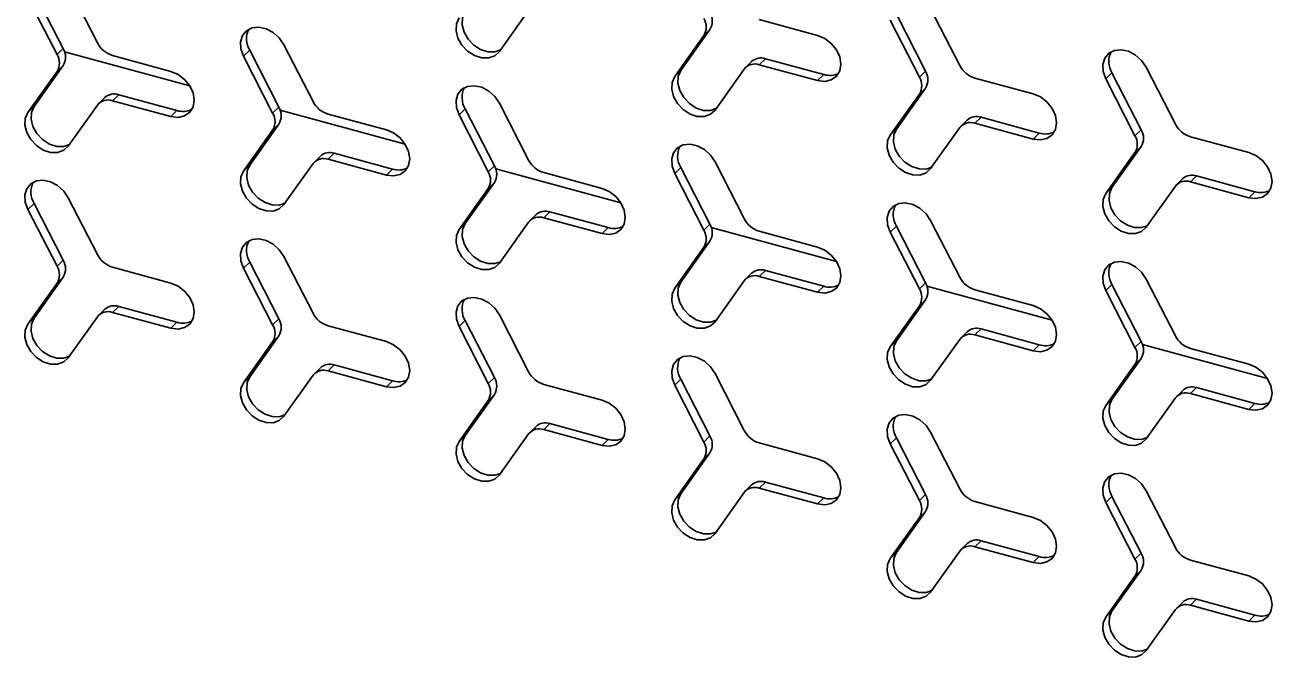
# Model space of a CAD drawing. Header units: millimetres. Extents: x 0 to 594, y 0 to 420.
# Drawn here: x 524.87 to 537.49, y 130.01 to 136.41 of the extents above; entities that cross this region are included whole.
import ezdxf

# ---------------------------------------------------------------- set-up
doc = ezdxf.new("R2010")
doc.units = ezdxf.units.MM

msp = doc.modelspace()

# ---------------------------------------------------------------- linework, layer by layer
at = {"color": 7, "linetype": 'Continuous', "lineweight": 35}
for p, q in [((525.313719, 136.804452), (525.608525, 136.229445)), ((524.905224, 136.686895), (525.20003, 136.111887)), ((525.262256, 136.172621), (524.96745, 136.747629)), ((529.676848, 136.143205), (529.971654, 136.557968)), ((534.039978, 136.57576), (534.334784, 136.000753)), ((532.896017, 136.306062), (532.306405, 136.466306)), ((533.631482, 136.458203), (533.926289, 135.883195)), ((533.988515, 135.943929), (533.693709, 136.518937)), ((531.449918, 135.8899), (531.744724, 136.304664)), ((531.80695, 136.365399), (531.512144, 135.950635)), ((531.80695, 136.365399), (531.744724, 136.304664)), ((525.262256, 136.172621), (525.20003, 136.111887)), ((527.495284, 136.21155), (527.79009, 135.636542)), ((526.541919, 135.796102), (525.275897, 136.14018)), ((526.351323, 135.941851), (525.761711, 136.102095)), ((527.149014, 136.154727), (527.086788, 136.093992)), ((527.086788, 136.093992), (527.381594, 135.518984)), ((527.44382, 135.579719), (527.149014, 136.154727)), ((532.368631, 136.069884), (532.306405, 136.00915)), ((532.368631, 136.069884), (532.958243, 135.909641)), ((524.905224, 135.52569), (525.20003, 135.940453)), ((525.262256, 136.001188), (524.96745, 135.586424)), ((525.262256, 136.001188), (525.20003, 135.940453)), ((531.512144, 135.950635), (531.449918, 135.8899)), ((531.858413, 135.550302), (532.153219, 135.965066)), ((532.228935, 136.041577), (532.166709, 135.980843)), ((532.896017, 135.848906), (532.306405, 136.00915)), ((533.988515, 135.943929), (533.926289, 135.883195)), ((535.875273, 135.926035), (535.813047, 135.8653)), ((536.170079, 135.351027), (535.875273, 135.926035)), ((536.221542, 135.982858), (536.516348, 135.40785)), ((532.958243, 135.909641), (532.896017, 135.848906)), ((535.077582, 135.713159), (534.487969, 135.873403)), ((535.813047, 135.8653), (536.107853, 135.290292)), ((525.684241, 135.677367), (525.622015, 135.616632)), ((525.823937, 135.705674), (525.761711, 135.644939)), ((525.823937, 135.705674), (526.413549, 135.54543)), ((533.631482, 135.296998), (533.926289, 135.711761)), ((533.988515, 135.772496), (533.693709, 135.357732)), ((533.988515, 135.772496), (533.926289, 135.711761)), ((524.96745, 135.586424), (524.905224, 135.52569)), ((525.313719, 135.186091), (525.608525, 135.600855)), ((526.351323, 135.484695), (525.761711, 135.644939)), ((526.413549, 135.54543), (526.351323, 135.484695)), ((527.44382, 135.579719), (527.381594, 135.518984)), ((528.723484, 135.203199), (527.457461, 135.547277)), ((529.330579, 135.561824), (529.268353, 135.501089)), ((529.625385, 134.986816), (529.330579, 135.561824)), ((529.676848, 135.618647), (529.971654, 135.043639)), ((528.532887, 135.348949), (527.943275, 135.509193)), ((529.268353, 135.501089), (529.563159, 134.926082)), ((534.4105, 135.448675), (534.348274, 135.38794)), ((534.550196, 135.476982), (534.487969, 135.416247)), ((535.077582, 135.256003), (534.487969, 135.416247)), ((534.550196, 135.476982), (535.139808, 135.316738)), ((527.086788, 134.932787), (527.381594, 135.347551)), ((527.44382, 135.408285), (527.149014, 134.993522)), ((527.44382, 135.408285), (527.381594, 135.347551)), ((533.693709, 135.357732), (533.631482, 135.296998)), ((534.039978, 134.957399), (534.334784, 135.372163)), ((535.139808, 135.316738), (535.077582, 135.256003)), ((536.170079, 135.351027), (536.107853, 135.290292)), ((536.170079, 135.179593), (535.875273, 134.76483)), ((536.170079, 135.179593), (536.107853, 135.118859)), ((537.259146, 135.120257), (536.669534, 135.280501)), ((527.865806, 135.084464), (527.80358, 135.02373)), ((528.005501, 135.112771), (527.943275, 135.052037)), ((528.532887, 134.891793), (527.943275, 135.052037)), ((528.005501, 135.112771), (528.595114, 134.952527)), ((535.813047, 134.704095), (536.107853, 135.118859)), ((527.149014, 134.993522), (527.086788, 134.932787)), ((527.495284, 134.593189), (527.79009, 135.007953)), ((528.595114, 134.952527), (528.532887, 134.891793)), ((529.625385, 134.986816), (529.563159, 134.926082)), ((530.905049, 134.610297), (529.639026, 134.954375)), ((530.714452, 134.756046), (530.12484, 134.91629)), ((531.512144, 134.968921), (531.449918, 134.908187)), ((531.80695, 134.393914), (531.512144, 134.968921)), ((531.858413, 135.025745), (532.153219, 134.450737)), ((529.625385, 134.815383), (529.330579, 134.400619)), ((529.625385, 134.815383), (529.563159, 134.754648)), ((531.449918, 134.908187), (531.744724, 134.333179)), ((536.592065, 134.855772), (536.529839, 134.795038)), ((536.73176, 134.884079), (536.669534, 134.823345)), ((537.259146, 134.663101), (536.669534, 134.823345)), ((536.73176, 134.884079), (537.321372, 134.723835)), ((525.313719, 134.661534), (525.608525, 134.086526)), ((529.268353, 134.339884), (529.563159, 134.754648)), ((535.875273, 134.76483), (535.813047, 134.704095)), ((536.221542, 134.364497), (536.516348, 134.779261)), ((537.321372, 134.723835), (537.259146, 134.663101)), ((524.96745, 134.604711), (524.905224, 134.543976)), ((524.905224, 134.543976), (525.20003, 133.968969)), ((525.262256, 134.029703), (524.96745, 134.604711)), ((529.676848, 134.000286), (529.971654, 134.41505)), ((530.04737, 134.491562), (529.985144, 134.430827)), ((530.187066, 134.519869), (530.12484, 134.459134)), ((530.714452, 134.29889), (530.12484, 134.459134)), ((530.187066, 134.519869), (530.776678, 134.359625)), ((534.039978, 134.432842), (534.334784, 133.857834)), ((529.330579, 134.400619), (529.268353, 134.339884)), ((530.776678, 134.359625), (530.714452, 134.29889)), ((531.80695, 134.393914), (531.744724, 134.333179)), ((533.086614, 134.017394), (531.820591, 134.361472)), ((532.896017, 134.163144), (532.306405, 134.323388)), ((533.693709, 134.376019), (533.631482, 134.315284)), ((533.631482, 134.315284), (533.926289, 133.740277)), ((533.988515, 133.801011), (533.693709, 134.376019)), ((531.449918, 133.746982), (531.744724, 134.161746)), ((531.80695, 134.22248), (531.512144, 133.807716)), ((531.80695, 134.22248), (531.744724, 134.161746)), ((525.262256, 134.029703), (525.20003, 133.968969)), ((527.495284, 134.068631), (527.79009, 133.493624)), ((526.351323, 133.798933), (525.761711, 133.959177)), ((527.149014, 134.011808), (527.086788, 133.951074)), ((527.086788, 133.951074), (527.381594, 133.376066)), ((527.44382, 133.436801), (527.149014, 134.011808)), ((532.368631, 133.926966), (532.306405, 133.866232)), ((532.368631, 133.926966), (532.958243, 133.766722)), ((524.905224, 133.382771), (525.20003, 133.797535)), ((525.262256, 133.85827), (524.96745, 133.443506)), ((525.262256, 133.85827), (525.20003, 133.797535)), ((531.512144, 133.807716), (531.449918, 133.746982)), ((531.858413, 133.407384), (532.153219, 133.822148)), ((532.228935, 133.898659), (532.166709, 133.837925)), ((532.896017, 133.705988), (532.306405, 133.866232)), ((533.988515, 133.801011), (533.926289, 133.740277)), ((535.875273, 133.783116), (535.813047, 133.722382)), ((536.170079, 133.208109), (535.875273, 133.783116)), ((536.221542, 133.83994), (536.516348, 133.264932)), ((532.958243, 133.766722), (532.896017, 133.705988)), ((535.268178, 133.424492), (534.002155, 133.76857)), ((535.077582, 133.570241), (534.487969, 133.730485)), ((535.813047, 133.722382), (536.107853, 133.147374)), ((525.684241, 133.534448), (525.622015, 133.473714)), ((525.823937, 133.562756), (525.761711, 133.502021)), ((525.823937, 133.562756), (526.413549, 133.402512)), ((533.631482, 133.154079), (533.926289, 133.568843)), ((533.988515, 133.629578), (533.693709, 133.214814)), ((533.988515, 133.629578), (533.926289, 133.568843)), ((524.96745, 133.443506), (524.905224, 133.382771)), ((525.313719, 133.043173), (525.608525, 133.457937)), ((526.351323, 133.341777), (525.761711, 133.502021)), ((526.413549, 133.402512), (526.351323, 133.341777)), ((527.44382, 133.436801), (527.381594, 133.376066)), ((529.330579, 133.418906), (529.268353, 133.358171)), ((529.625385, 132.843898), (529.330579, 133.418906)), ((529.676848, 133.475729), (529.971654, 132.900721)), ((528.532887, 133.20603), (527.943275, 133.366274)), ((529.268353, 133.358171), (529.563159, 132.783164)), ((534.4105, 133.305757), (534.348274, 133.245022)), ((534.550196, 133.334064), (534.487969, 133.273329)), ((535.077582, 133.113085), (534.487969, 133.273329)), ((534.550196, 133.334064), (535.139808, 133.17382)), ((527.086788, 132.789869), (527.381594, 133.204633)), ((527.44382, 133.265367), (527.149014, 132.850603)), ((527.44382, 133.265367), (527.381594, 133.204633)), ((533.693709, 133.214814), (533.631482, 133.154079)), ((534.039978, 132.814481), (534.334784, 133.229245)), ((535.139808, 133.17382), (535.077582, 133.113085)), ((536.170079, 133.208109), (536.107853, 133.147374)), ((537.449743, 132.831589), (536.18372, 133.175667)), ((536.170079, 133.036675), (535.875273, 132.621911)), ((536.170079, 133.036675), (536.107853, 132.975941)), ((537.259146, 132.977339), (536.669534, 133.137583)), ((527.865806, 132.941546), (527.80358, 132.880811)), ((528.005501, 132.969853), (527.943275, 132.909119)), ((528.532887, 132.748875), (527.943275, 132.909119)), ((528.005501, 132.969853), (528.595114, 132.809609)), ((535.813047, 132.561177), (536.107853, 132.975941)), ((527.149014, 132.850603), (527.086788, 132.789869)), ((527.495284, 132.450271), (527.79009, 132.865034)), ((528.595114, 132.809609), (528.532887, 132.748875)), ((529.625385, 132.843898), (529.563159, 132.783164)), ((530.714452, 132.613128), (530.12484, 132.773372)), ((531.512144, 132.826003), (531.449918, 132.765269)), ((531.449918, 132.765269), (531.744724, 132.190261)), ((531.80695, 132.250996), (531.512144, 132.826003)), ((531.858413, 132.882826), (532.153219, 132.307819)), ((529.625385, 132.672465), (529.330579, 132.257701)), ((529.625385, 132.672465), (529.563159, 132.61173)), ((536.592065, 132.712854), (536.529839, 132.652119)), ((536.73176, 132.741161), (536.669534, 132.680427)), ((537.259146, 132.520183), (536.669534, 132.680427)), ((536.73176, 132.741161), (537.321372, 132.580917)), ((529.268353, 132.196966), (529.563159, 132.61173)), ((535.875273, 132.621911), (535.813047, 132.561177)), ((536.221542, 132.221579), (536.516348, 132.636342)), ((537.321372, 132.580917), (537.259146, 132.520183)), ((529.676848, 131.857368), (529.971654, 132.272132)), ((530.04737, 132.348643), (529.985144, 132.287909)), ((530.187066, 132.376951), (530.12484, 132.316216)), ((530.714452, 132.155972), (530.12484, 132.316216)), ((530.187066, 132.376951), (530.776678, 132.216707)), ((534.039978, 132.289924), (534.334784, 131.714916)), ((529.330579, 132.257701), (529.268353, 132.196966)), ((530.776678, 132.216707), (530.714452, 132.155972)), ((531.80695, 132.250996), (531.744724, 132.190261)), ((532.896017, 132.020225), (532.306405, 132.180469)), ((533.693709, 132.233101), (533.631482, 132.172366)), ((533.631482, 132.172366), (533.926289, 131.597358)), ((533.988515, 131.658093), (533.693709, 132.233101)), ((531.449918, 131.604064), (531.744724, 132.018828)), ((531.80695, 132.079562), (531.512144, 131.664798)), ((531.80695, 132.079562), (531.744724, 132.018828)), ((532.228935, 131.755741), (532.166709, 131.695006)), ((532.368631, 131.784048), (532.306405, 131.723313)), ((532.368631, 131.784048), (532.958243, 131.623804)), ((531.512144, 131.664798), (531.449918, 131.604064)), ((531.858413, 131.264466), (532.153219, 131.679229)), ((532.896017, 131.56307), (532.306405, 131.723313)), ((533.988515, 131.658093), (533.926289, 131.597358)), ((535.875273, 131.640198), (535.813047, 131.579464)), ((536.170079, 131.06519), (535.875273, 131.640198)), ((536.221542, 131.697021), (536.516348, 131.122014)), ((532.958243, 131.623804), (532.896017, 131.56307)), ((535.077582, 131.427323), (534.487969, 131.587567)), ((535.813047, 131.579464), (536.107853, 131.004456)), ((533.631482, 131.011161), (533.926289, 131.425925)), ((533.988515, 131.48666), (533.693709, 131.071896)), ((533.988515, 131.48666), (533.926289, 131.425925)), ((534.4105, 131.162838), (534.348274, 131.102104)), ((534.550196, 131.191145), (534.487969, 131.130411)), ((535.077582, 130.970167), (534.487969, 131.130411)), ((534.550196, 131.191145), (535.139808, 131.030902)), ((533.693709, 131.071896), (533.631482, 131.011161)), ((534.039978, 130.671563), (534.334784, 131.086327)), ((535.139808, 131.030902), (535.077582, 130.970167)), ((536.170079, 131.06519), (536.107853, 131.004456)), ((536.170079, 130.893757), (535.875273, 130.478993)), ((536.170079, 130.893757), (536.107853, 130.833022)), ((537.259146, 130.83442), (536.669534, 130.994664)), ((535.813047, 130.418259), (536.107853, 130.833022)), ((536.221542, 130.07866), (536.516348, 130.493424)), ((536.592065, 130.569936), (536.529839, 130.509201)), ((536.73176, 130.598243), (536.669534, 130.537508)), ((537.259146, 130.377264), (536.669534, 130.537508)), ((536.73176, 130.598243), (537.321372, 130.437999)), ((535.875273, 130.478993), (535.813047, 130.418259)), ((537.321372, 130.437999), (537.259146, 130.377264))]:
    msp.add_line(p, q, dxfattribs=at)
at = {"color": 7, "linetype": 'Continuous', "lineweight": 35, "flags": 128}
for points in [[(529.268353, 136.482803), (529.24191, 136.423225), (529.238048, 136.352857), (529.257146, 136.278589), (529.297334, 136.207689), (529.354678, 136.147098), (529.423566, 136.102747), (529.497253, 136.078978), (529.568527, 136.078116), (529.630412, 136.100247), (529.676848, 136.143205)], [(529.687305, 136.157916), (529.630753, 136.138851), (529.559479, 136.139712), (529.485792, 136.163482), (529.416904, 136.207833), (529.35956, 136.268423), (529.319372, 136.339323), (529.300274, 136.413592), (529.304136, 136.483959), (529.330579, 136.543537)], [(527.495284, 136.21155), (527.448847, 136.279748), (527.386963, 136.335516), (527.315688, 136.373397), (527.242001, 136.38968), (527.173114, 136.382774), (527.115769, 136.353353), (527.075581, 136.304298), (527.056483, 136.24041), (527.060345, 136.167944), (527.086788, 136.093992)], [(532.896017, 135.848906), (532.968897, 135.840286), (533.034643, 135.854885), (533.086819, 135.891273), (533.120319, 135.945889), (533.131862, 136.013386), (533.120319, 136.087158), (533.086819, 136.159983), (533.034643, 136.224732), (532.968897, 136.275067), (532.896017, 136.306062)], [(536.221542, 135.982858), (536.175106, 136.051056), (536.113222, 136.106824), (536.041947, 136.144705), (535.96826, 136.160989), (535.899372, 136.154082), (535.842028, 136.124661), (535.80184, 136.075606), (535.782742, 136.011718), (535.786604, 135.939252), (535.813047, 135.8653)], [(526.351323, 135.484695), (526.424203, 135.476076), (526.489949, 135.490674), (526.542125, 135.527063), (526.575625, 135.581678), (526.587168, 135.649176), (526.575625, 135.722947), (526.542125, 135.795772), (526.489949, 135.860521), (526.424203, 135.910857), (526.351323, 135.941851)], [(531.86887, 135.565014), (531.812318, 135.545948), (531.741044, 135.54681), (531.667357, 135.570579), (531.598469, 135.61493), (531.541125, 135.675521), (531.500936, 135.746421), (531.481839, 135.820689), (531.4857, 135.891057), (531.512144, 135.950635)], [(529.676848, 135.618647), (529.630412, 135.686845), (529.568527, 135.742614), (529.497253, 135.780494), (529.423566, 135.796778), (529.354678, 135.789871), (529.297334, 135.760451), (529.257146, 135.711395), (529.238048, 135.647508), (529.24191, 135.575041), (529.268353, 135.501089)], [(531.449918, 135.8899), (531.423474, 135.830322), (531.419613, 135.759955), (531.43871, 135.685686), (531.478899, 135.614786), (531.536243, 135.554196), (531.605131, 135.509845), (531.678818, 135.486075), (531.750092, 135.485214), (531.811976, 135.507345), (531.858413, 135.550302)], [(535.077582, 135.256003), (535.150462, 135.247384), (535.216208, 135.261982), (535.268384, 135.298371), (535.301883, 135.352987), (535.313426, 135.420484), (535.301883, 135.494255), (535.268384, 135.56708), (535.216208, 135.631829), (535.150462, 135.682165), (535.077582, 135.713159)], [(525.324176, 135.200803), (525.267624, 135.181738), (525.19635, 135.182599), (525.122662, 135.206369), (525.053775, 135.250719), (524.99643, 135.31131), (524.956242, 135.38221), (524.937145, 135.456479), (524.941006, 135.526846), (524.96745, 135.586424)], [(524.905224, 135.52569), (524.87878, 135.466111), (524.874918, 135.395744), (524.894016, 135.321475), (524.934204, 135.250576), (524.991549, 135.189985), (525.060436, 135.145634), (525.134124, 135.121865), (525.205398, 135.121003), (525.267282, 135.143134), (525.313719, 135.186091)], [(528.532887, 134.891793), (528.605768, 134.883173), (528.671514, 134.897772), (528.72369, 134.93416), (528.757189, 134.988776), (528.768732, 135.056273), (528.757189, 135.130045), (528.72369, 135.20287), (528.671514, 135.267619), (528.605768, 135.317954), (528.532887, 135.348949)], [(533.631482, 135.296998), (533.605039, 135.237419), (533.601177, 135.167052), (533.620275, 135.092784), (533.660463, 135.021884), (533.717808, 134.961293), (533.786695, 134.916942), (533.860383, 134.893173), (533.931657, 134.892311), (533.993541, 134.914442), (534.039978, 134.957399)], [(534.050435, 134.972111), (533.993883, 134.953046), (533.922609, 134.953907), (533.848921, 134.977677), (533.780034, 135.022028), (533.722689, 135.082618), (533.682501, 135.153518), (533.663403, 135.227787), (533.667265, 135.298154), (533.693709, 135.357732)], [(531.858413, 135.025745), (531.811976, 135.093943), (531.750092, 135.149711), (531.678818, 135.187592), (531.605131, 135.203875), (531.536243, 135.196969), (531.478899, 135.167548), (531.43871, 135.118493), (531.419613, 135.054605), (531.423474, 134.982139), (531.449918, 134.908187)], [(537.259146, 134.663101), (537.332026, 134.654481), (537.397772, 134.66908), (537.449949, 134.705468), (537.483448, 134.760084), (537.494991, 134.827581), (537.483448, 134.901353), (537.449949, 134.974178), (537.397772, 135.038927), (537.332026, 135.089262), (537.259146, 135.120257)], [(527.086788, 134.932787), (527.060345, 134.873209), (527.056483, 134.802841), (527.075581, 134.728573), (527.115769, 134.657673), (527.173114, 134.597082), (527.242001, 134.552732), (527.315688, 134.528962), (527.386963, 134.528101), (527.448847, 134.550232), (527.495284, 134.593189)], [(527.505741, 134.607901), (527.449189, 134.588835), (527.377915, 134.589697), (527.304227, 134.613466), (527.23534, 134.657817), (527.177995, 134.718408), (527.137807, 134.789307), (527.118709, 134.863576), (527.122571, 134.933943), (527.149014, 134.993522)], [(525.313719, 134.661534), (525.267282, 134.729732), (525.205398, 134.785501), (525.134124, 134.823381), (525.060436, 134.839665), (524.991549, 134.832758), (524.934204, 134.803337), (524.894016, 134.754282), (524.874918, 134.690395), (524.87878, 134.617928), (524.905224, 134.543976)], [(530.714452, 134.29889), (530.787332, 134.29027), (530.853078, 134.304869), (530.905255, 134.341257), (530.938754, 134.395873), (530.950297, 134.463371), (530.938754, 134.537142), (530.905255, 134.609967), (530.853078, 134.674716), (530.787332, 134.725052), (530.714452, 134.756046)], [(535.813047, 134.704095), (535.786604, 134.644517), (535.782742, 134.57415), (535.80184, 134.499881), (535.842028, 134.428981), (535.899372, 134.368391), (535.96826, 134.32404), (536.041947, 134.30027), (536.113222, 134.299409), (536.175106, 134.32154), (536.221542, 134.364497)], [(536.231999, 134.379209), (536.175448, 134.360143), (536.104173, 134.361005), (536.030486, 134.384774), (535.961598, 134.429125), (535.904254, 134.489716), (535.864066, 134.560616), (535.844968, 134.634884), (535.84883, 134.705251), (535.875273, 134.76483)], [(534.039978, 134.432842), (533.993541, 134.50104), (533.931657, 134.556809), (533.860383, 134.594689), (533.786695, 134.610973), (533.717808, 134.604066), (533.660463, 134.574646), (533.620275, 134.52559), (533.601177, 134.461703), (533.605039, 134.389236), (533.631482, 134.315284)], [(529.268353, 134.339884), (529.24191, 134.280306), (529.238048, 134.209939), (529.257146, 134.13567), (529.297334, 134.064771), (529.354678, 134.00418), (529.423566, 133.959829), (529.497253, 133.93606), (529.568527, 133.935198), (529.630412, 133.957329), (529.676848, 134.000286)], [(529.687305, 134.014998), (529.630753, 133.995933), (529.559479, 133.996794), (529.485792, 134.020564), (529.416904, 134.064914), (529.35956, 134.125505), (529.319372, 134.196405), (529.300274, 134.270673), (529.304136, 134.341041), (529.330579, 134.400619)], [(527.495284, 134.068631), (527.448847, 134.13683), (527.386963, 134.192598), (527.315688, 134.230478), (527.242001, 134.246762), (527.173114, 134.239856), (527.115769, 134.210435), (527.075581, 134.16138), (527.056483, 134.097492), (527.060345, 134.025025), (527.086788, 133.951074)], [(532.896017, 133.705988), (532.968897, 133.697368), (533.034643, 133.711967), (533.086819, 133.748355), (533.120319, 133.802971), (533.131862, 133.870468), (533.120319, 133.94424), (533.086819, 134.017064), (533.034643, 134.081814), (532.968897, 134.132149), (532.896017, 134.163144)], [(536.221542, 133.83994), (536.175106, 133.908138), (536.113222, 133.963906), (536.041947, 134.001786), (535.96826, 134.01807), (535.899372, 134.011164), (535.842028, 133.981743), (535.80184, 133.932688), (535.782742, 133.8688), (535.786604, 133.796334), (535.813047, 133.722382)], [(526.351323, 133.341777), (526.424203, 133.333157), (526.489949, 133.347756), (526.542125, 133.384144), (526.575625, 133.43876), (526.587168, 133.506258), (526.575625, 133.580029), (526.542125, 133.652854), (526.489949, 133.717603), (526.424203, 133.767938), (526.351323, 133.798933)], [(531.86887, 133.422096), (531.812318, 133.40303), (531.741044, 133.403892), (531.667357, 133.427661), (531.598469, 133.472012), (531.541125, 133.532603), (531.500936, 133.603502), (531.481839, 133.677771), (531.4857, 133.748138), (531.512144, 133.807716)], [(529.676848, 133.475729), (529.630412, 133.543927), (529.568527, 133.599696), (529.497253, 133.637576), (529.423566, 133.65386), (529.354678, 133.646953), (529.297334, 133.617532), (529.257146, 133.568477), (529.238048, 133.504589), (529.24191, 133.432123), (529.268353, 133.358171)], [(531.449918, 133.746982), (531.423474, 133.687404), (531.419613, 133.617036), (531.43871, 133.542768), (531.478899, 133.471868), (531.536243, 133.411277), (531.605131, 133.366927), (531.678818, 133.343157), (531.750092, 133.342296), (531.811976, 133.364427), (531.858413, 133.407384)], [(535.077582, 133.113085), (535.150462, 133.104465), (535.216208, 133.119064), (535.268384, 133.155452), (535.301883, 133.210068), (535.313426, 133.277566), (535.301883, 133.351337), (535.268384, 133.424162), (535.216208, 133.488911), (535.150462, 133.539246), (535.077582, 133.570241)], [(525.324176, 133.057885), (525.267624, 133.03882), (525.19635, 133.039681), (525.122662, 133.06345), (525.053775, 133.107801), (524.99643, 133.168392), (524.956242, 133.239292), (524.937145, 133.31356), (524.941006, 133.383928), (524.96745, 133.443506)], [(524.905224, 133.382771), (524.87878, 133.323193), (524.874918, 133.252826), (524.894016, 133.178557), (524.934204, 133.107657), (524.991549, 133.047067), (525.060436, 133.002716), (525.134124, 132.978946), (525.205398, 132.978085), (525.267282, 133.000216), (525.313719, 133.043173)], [(528.532887, 132.748875), (528.605768, 132.740255), (528.671514, 132.754853), (528.72369, 132.791242), (528.757189, 132.845858), (528.768732, 132.913355), (528.757189, 132.987127), (528.72369, 133.059951), (528.671514, 133.1247), (528.605768, 133.175036), (528.532887, 133.20603)], [(533.631482, 133.154079), (533.605039, 133.094501), (533.601177, 133.024134), (533.620275, 132.949865), (533.660463, 132.878966), (533.717808, 132.818375), (533.786695, 132.774024), (533.860383, 132.750255), (533.931657, 132.749393), (533.993541, 132.771524), (534.039978, 132.814481)], [(534.050435, 132.829193), (533.993883, 132.810128), (533.922609, 132.810989), (533.848921, 132.834759), (533.780034, 132.879109), (533.722689, 132.9397), (533.682501, 133.0106), (533.663403, 133.084868), (533.667265, 133.155236), (533.693709, 133.214814)], [(531.858413, 132.882826), (531.811976, 132.951024), (531.750092, 133.006793), (531.678818, 133.044673), (531.605131, 133.060957), (531.536243, 133.054051), (531.478899, 133.02463), (531.43871, 132.975575), (531.419613, 132.911687), (531.423474, 132.83922), (531.449918, 132.765269)], [(537.259146, 132.520183), (537.332026, 132.511563), (537.397772, 132.526162), (537.449949, 132.56255), (537.483448, 132.617166), (537.494991, 132.684663), (537.483448, 132.758435), (537.449949, 132.831259), (537.397772, 132.896008), (537.332026, 132.946344), (537.259146, 132.977339)], [(527.086788, 132.789869), (527.060345, 132.730291), (527.056483, 132.659923), (527.075581, 132.585655), (527.115769, 132.514755), (527.173114, 132.454164), (527.242001, 132.409813), (527.315688, 132.386044), (527.386963, 132.385183), (527.448847, 132.407314), (527.495284, 132.450271)], [(527.505741, 132.464982), (527.449189, 132.445917), (527.377915, 132.446778), (527.304227, 132.470548), (527.23534, 132.514899), (527.177995, 132.575489), (527.137807, 132.646389), (527.118709, 132.720658), (527.122571, 132.791025), (527.149014, 132.850603)], [(530.714452, 132.155972), (530.787332, 132.147352), (530.853078, 132.161951), (530.905255, 132.198339), (530.938754, 132.252955), (530.950297, 132.320452), (530.938754, 132.394224), (530.905255, 132.467049), (530.853078, 132.531798), (530.787332, 132.582133), (530.714452, 132.613128)], [(535.813047, 132.561177), (535.786604, 132.501599), (535.782742, 132.431231), (535.80184, 132.356963), (535.842028, 132.286063), (535.899372, 132.225472), (535.96826, 132.181121), (536.041947, 132.157352), (536.113222, 132.156491), (536.175106, 132.178622), (536.221542, 132.221579)], [(536.231999, 132.236291), (536.175448, 132.217225), (536.104173, 132.218087), (536.030486, 132.241856), (535.961598, 132.286207), (535.904254, 132.346798), (535.864066, 132.417697), (535.844968, 132.491966), (535.84883, 132.562333), (535.875273, 132.621911)], [(534.039978, 132.289924), (533.993541, 132.358122), (533.931657, 132.413891), (533.860383, 132.451771), (533.786695, 132.468055), (533.717808, 132.461148), (533.660463, 132.431727), (533.620275, 132.382672), (533.601177, 132.318784), (533.605039, 132.246318), (533.631482, 132.172366)], [(529.268353, 132.196966), (529.24191, 132.137388), (529.238048, 132.067021), (529.257146, 131.992752), (529.297334, 131.921852), (529.354678, 131.861262), (529.423566, 131.816911), (529.497253, 131.793141), (529.568527, 131.79228), (529.630412, 131.814411), (529.676848, 131.857368)], [(529.687305, 131.87208), (529.630753, 131.853014), (529.559479, 131.853876), (529.485792, 131.877645), (529.416904, 131.921996), (529.35956, 131.982587), (529.319372, 132.053487), (529.300274, 132.127755), (529.304136, 132.198123), (529.330579, 132.257701)], [(532.896017, 131.56307), (532.968897, 131.55445), (533.034643, 131.569048), (533.086819, 131.605437), (533.120319, 131.660053), (533.131862, 131.72755), (533.120319, 131.801322), (533.086819, 131.874146), (533.034643, 131.938895), (532.968897, 131.989231), (532.896017, 132.020225)], [(536.221542, 131.697021), (536.175106, 131.765219), (536.113222, 131.820988), (536.041947, 131.858868), (535.96826, 131.875152), (535.899372, 131.868246), (535.842028, 131.838825), (535.80184, 131.78977), (535.782742, 131.725882), (535.786604, 131.653415), (535.813047, 131.579464)], [(531.86887, 131.279177), (531.812318, 131.260112), (531.741044, 131.260973), (531.667357, 131.284743), (531.598469, 131.329094), (531.541125, 131.389684), (531.500936, 131.460584), (531.481839, 131.534853), (531.4857, 131.60522), (531.512144, 131.664798)], [(531.449918, 131.604064), (531.423474, 131.544486), (531.419613, 131.474118), (531.43871, 131.39985), (531.478899, 131.32895), (531.536243, 131.268359), (531.605131, 131.224008), (531.678818, 131.200239), (531.750092, 131.199377), (531.811976, 131.221508), (531.858413, 131.264466)], [(535.077582, 130.970167), (535.150462, 130.961547), (535.216208, 130.976146), (535.268384, 131.012534), (535.301883, 131.06715), (535.313426, 131.134647), (535.301883, 131.208419), (535.268384, 131.281244), (535.216208, 131.345993), (535.150462, 131.396328), (535.077582, 131.427323)], [(533.631482, 131.011161), (533.605039, 130.951583), (533.601177, 130.881216), (533.620275, 130.806947), (533.660463, 130.736047), (533.717808, 130.675457), (533.786695, 130.631106), (533.860383, 130.607336), (533.931657, 130.606475), (533.993541, 130.628606), (534.039978, 130.671563)], [(534.050435, 130.686275), (533.993883, 130.667209), (533.922609, 130.668071), (533.848921, 130.69184), (533.780034, 130.736191), (533.722689, 130.796782), (533.682501, 130.867682), (533.663403, 130.94195), (533.667265, 131.012318), (533.693709, 131.071896)], [(537.259146, 130.377264), (537.332026, 130.368645), (537.397772, 130.383243), (537.449949, 130.419632), (537.483448, 130.474247), (537.494991, 130.541745), (537.483448, 130.615516), (537.449949, 130.688341), (537.397772, 130.75309), (537.332026, 130.803426), (537.259146, 130.83442)], [(535.813047, 130.418259), (535.786604, 130.35868), (535.782742, 130.288313), (535.80184, 130.214045), (535.842028, 130.143145), (535.899372, 130.082554), (535.96826, 130.038203), (536.041947, 130.014434), (536.113222, 130.013572), (536.175106, 130.035703), (536.221542, 130.07866)], [(536.231999, 130.093372), (536.175448, 130.074307), (536.104173, 130.075168), (536.030486, 130.098938), (535.961598, 130.143289), (535.904254, 130.203879), (535.864066, 130.274779), (535.844968, 130.349048), (535.84883, 130.419415), (535.875273, 130.478993)]]:
    msp.add_lwpolyline(points, dxfattribs=at)
at = {"color": 7, "linetype": 'Continuous', "lineweight": 35}
for centre, radius, start, end in [((531.602156, 136.390381), 0.166351, 328.9841665, 31.0158335), ((531.664383, 136.451115), 0.166351, 328.9841665, 31.0158335), ((527.337591, 136.269994), 0.221016, 153.2399183, 211.4353851), ((525.119688, 136.086905), 0.166351, 328.9841665, 31.0158335), ((525.833274, 136.343984), 0.252253, 207.0048587, 253.5189741), ((525.057462, 136.02617), 0.166351, 328.9841665, 31.0158335), ((532.322937, 135.936533), 0.140963, 71.0854359, 131.8245861), ((536.06385, 136.041302), 0.221016, 153.2399183, 211.4353851), ((532.260818, 135.879365), 0.137558, 70.6463043, 141.4634591), ((533.019221, 136.099148), 0.199076, 252.1632402, 296.816871), ((533.845947, 135.858213), 0.166351, 328.9841665, 31.0158335), ((534.559533, 136.115292), 0.252253, 207.0048587, 253.5189741), ((533.783721, 135.797478), 0.166351, 328.9841665, 31.0158335), ((525.778242, 135.572323), 0.140963, 71.0854359, 131.8245861), ((529.519156, 135.677092), 0.221016, 153.2399183, 211.4353851), ((525.716124, 135.515155), 0.137558, 70.6463043, 141.4634591), ((526.474527, 135.734937), 0.199076, 252.1632402, 296.816871), ((527.301253, 135.494002), 0.166351, 328.9841665, 31.0158335), ((528.014839, 135.751082), 0.252253, 207.0048587, 253.5189741), ((527.239027, 135.433268), 0.166351, 328.9841665, 31.0158335), ((534.442383, 135.286463), 0.137558, 70.6463043, 141.4634591), ((534.504501, 135.343631), 0.140963, 71.0854359, 131.8245861), ((535.200786, 135.506245), 0.199076, 252.1632402, 296.816871), ((535.965286, 135.204576), 0.166351, 328.9841665, 31.0158335), ((536.027512, 135.26531), 0.166351, 328.9841665, 31.0158335), ((536.741098, 135.52239), 0.252253, 207.0048587, 253.5189741), ((531.700721, 135.084189), 0.221016, 153.2399183, 211.4353851), ((527.897689, 134.922252), 0.137558, 70.6463043, 141.4634591), ((527.959807, 134.97942), 0.140963, 71.0854359, 131.8245861), ((530.196404, 135.158179), 0.252253, 207.0048587, 253.5189741), ((528.656092, 135.142034), 0.199076, 252.1632402, 296.816871), ((529.420592, 134.840365), 0.166351, 328.9841665, 31.0158335), ((529.482818, 134.9011), 0.166351, 328.9841665, 31.0158335), ((525.156027, 134.719979), 0.221016, 153.2399183, 211.4353851), ((536.623948, 134.69356), 0.137558, 70.6463043, 141.4634591), ((536.686066, 134.750728), 0.140963, 71.0854359, 131.8245861), ((537.382351, 134.913343), 0.199076, 252.1632402, 296.816871), ((533.882285, 134.491287), 0.221016, 153.2399183, 211.4353851), ((530.079254, 134.32935), 0.137558, 70.6463043, 141.4634591), ((530.141372, 134.386517), 0.140963, 71.0854359, 131.8245861), ((532.377968, 134.565276), 0.252253, 207.0048587, 253.5189741), ((530.837656, 134.549132), 0.199076, 252.1632402, 296.816871), ((531.602156, 134.247462), 0.166351, 328.9841665, 31.0158335), ((531.664383, 134.308197), 0.166351, 328.9841665, 31.0158335), ((527.337591, 134.127076), 0.221016, 153.2399183, 211.4353851), ((525.119688, 133.943986), 0.166351, 328.9841665, 31.0158335), ((525.833274, 134.201066), 0.252253, 207.0048587, 253.5189741), ((525.057462, 133.883252), 0.166351, 328.9841665, 31.0158335), ((532.322937, 133.793615), 0.140963, 71.0854359, 131.8245861), ((536.06385, 133.898384), 0.221016, 153.2399183, 211.4353851), ((532.260818, 133.736447), 0.137558, 70.6463043, 141.4634591), ((533.019221, 133.956229), 0.199076, 252.1632402, 296.816871), ((533.845947, 133.715294), 0.166351, 328.9841665, 31.0158335), ((534.559533, 133.972374), 0.252253, 207.0048587, 253.5189741), ((533.783721, 133.65456), 0.166351, 328.9841665, 31.0158335), ((525.778242, 133.429404), 0.140963, 71.0854359, 131.8245861), ((529.519156, 133.534173), 0.221016, 153.2399183, 211.4353851), ((525.716124, 133.372237), 0.137558, 70.6463043, 141.4634591), ((526.474527, 133.592019), 0.199076, 252.1632402, 296.816871), ((527.301253, 133.351084), 0.166351, 328.9841665, 31.0158335), ((528.014839, 133.608163), 0.252253, 207.0048587, 253.5189741), ((527.239027, 133.290349), 0.166351, 328.9841665, 31.0158335), ((534.442383, 133.143545), 0.137558, 70.6463043, 141.4634591), ((534.504501, 133.200712), 0.140963, 71.0854359, 131.8245861), ((535.200786, 133.363327), 0.199076, 252.1632402, 296.816871), ((535.965286, 133.061657), 0.166351, 328.9841665, 31.0158335), ((536.027512, 133.122392), 0.166351, 328.9841665, 31.0158335), ((536.741098, 133.379471), 0.252253, 207.0048587, 253.5189741), ((531.700721, 132.941271), 0.221016, 153.2399183, 211.4353851), ((527.897689, 132.779334), 0.137558, 70.6463043, 141.4634591), ((527.959807, 132.836502), 0.140963, 71.0854359, 131.8245861), ((530.196404, 133.015261), 0.252253, 207.0048587, 253.5189741), ((528.656092, 132.999116), 0.199076, 252.1632402, 296.816871), ((529.420592, 132.697447), 0.166351, 328.9841665, 31.0158335), ((529.482818, 132.758181), 0.166351, 328.9841665, 31.0158335), ((536.623948, 132.550642), 0.137558, 70.6463043, 141.4634591), ((536.686066, 132.60781), 0.140963, 71.0854359, 131.8245861), ((537.382351, 132.770424), 0.199076, 252.1632402, 296.816871), ((530.141372, 132.243599), 0.140963, 71.0854359, 131.8245861), ((533.882285, 132.348368), 0.221016, 153.2399183, 211.4353851), ((530.079254, 132.186431), 0.137558, 70.6463043, 141.4634591), ((532.377968, 132.422358), 0.252253, 207.0048587, 253.5189741), ((530.837656, 132.406214), 0.199076, 252.1632402, 296.816871), ((531.602156, 132.104544), 0.166351, 328.9841665, 31.0158335), ((531.664383, 132.165279), 0.166351, 328.9841665, 31.0158335), ((532.322937, 131.650697), 0.140963, 71.0854359, 131.8245861), ((536.06385, 131.755466), 0.221016, 153.2399183, 211.4353851), ((532.260818, 131.593529), 0.137558, 70.6463043, 141.4634591), ((533.019221, 131.813311), 0.199076, 252.1632402, 296.816871), ((533.845947, 131.572376), 0.166351, 328.9841665, 31.0158335), ((534.559533, 131.829456), 0.252253, 207.0048587, 253.5189741), ((533.783721, 131.511642), 0.166351, 328.9841665, 31.0158335), ((534.442383, 131.000626), 0.137558, 70.6463043, 141.4634591), ((534.504501, 131.057794), 0.140963, 71.0854359, 131.8245861), ((535.200786, 131.220409), 0.199076, 252.1632402, 296.816871), ((535.965286, 130.918739), 0.166351, 328.9841665, 31.0158335), ((536.027512, 130.979474), 0.166351, 328.9841665, 31.0158335), ((536.741098, 131.236553), 0.252253, 207.0048587, 253.5189741), ((536.623948, 130.407724), 0.137558, 70.6463043, 141.4634591), ((536.686066, 130.464892), 0.140963, 71.0854359, 131.8245861), ((537.382351, 130.627506), 0.199076, 252.1632402, 296.816871)]:
    msp.add_arc(centre, radius, start, end, dxfattribs=at)

doc.saveas('drawing.dxf')
